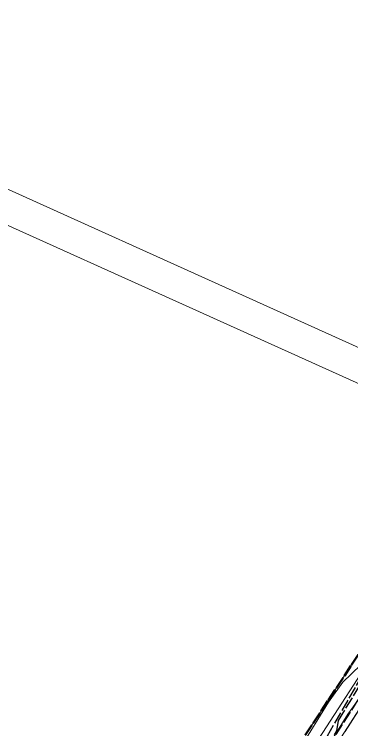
# Model space of a CAD drawing. Header units: metres. Extents: x 105014 to 106600, y 111320 to 118425.
# Drawn here: x 105763.8 to 105799.2, y 114250.3 to 114325.5 of the extents above; entities that cross this region are included whole.
import ezdxf

# ---------------------------------------------------------------- set-up
doc = ezdxf.new("R2010")
doc.units = ezdxf.units.M
doc.linetypes.add('DASHDOT', pattern=[3.556, 2.54, -0.508, 0, -0.508])
doc.linetypes.add('DASHED', pattern=[1.524, 1.27, -0.254])
for name, color, linetype, lineweight in [('00-BASE-LIMITE', 7, 'DASHED', 50), ('00-BASE-UE', 42, 'DASHED', 25), ('10-PAV-CICLORUTA', 76, 'CONTINUOUS', 18), ('20-EP-ZONA-DURA', 253, 'CONTINUOUS', 13), ('30-RED-ENEL-PROY', 1, 'DASHED', 25), ('30-RED-ETB-EXIST', 145, 'CONTINUOUS', 13), ('30-RED-MOVISTAR-PROY', 4, 'DASHED', 25), ('30-RED-VANTI-EXIST', 52, 'CONTINUOUS', 13), ('30-RED-VANTI-RETIRO', 8, 'DASHDOT', 13), ('35-RH-ACUE-MENOR-EXIST', 151, 'CONTINUOUS', 13), ('35-RH-ACUE-MENOR-PROY', 5, 'DASHED', 25)]:
    doc.layers.add(name, color=color, linetype=linetype, lineweight=lineweight)

msp = doc.modelspace()

# ---------------------------------------------------------------- linework, layer by layer
at = {"layer": '00-BASE-LIMITE'}
msp.add_lwpolyline([(105794.3035, 114249.6883), (105796.7521, 114253.3851), (105799.1823, 114257.0765), (105801.5785, 114260.7383)], dxfattribs=at)
at = {"layer": '00-BASE-UE'}
msp.add_lwpolyline([(105794.3035, 114249.6883), (105796.7521, 114253.3851), (105799.1823, 114257.0765), (105801.5785, 114260.7383)], dxfattribs=at)
at = {"layer": '10-PAV-CICLORUTA'}
msp.add_lwpolyline([(105810.1861, 114263.2709), (105809.9407, 114262.8385), (105808.3694, 114260.552), (105806.4311, 114258.5671), (105804.1825, 114256.9421), (105803.4605, 114256.5093), (105801.6694, 114255.231), (105800.1043, 114253.6842), (105798.8049, 114251.9083), (105786.9019, 114232.5751), (105784.8583, 114233.8337), (105796.7613, 114253.1667), (105798.2866, 114255.2514), (105800.1239, 114257.0671), (105802.2265, 114258.5677), (105802.9485, 114259.0005), (105804.8639, 114260.3848), (105806.5151, 114262.0757), (105807.8535, 114264.0235), (105808.0989, 114264.4557), (105810.1861, 114263.2709)], close=True, dxfattribs=at)
at = {"layer": '20-EP-ZONA-DURA'}
for points in [[(105794.3035, 114249.6883), (105796.7521, 114253.3851), (105799.1823, 114257.0765), (105801.5785, 114260.7383)], [(105800.1239, 114257.0671), (105798.2866, 114255.2514), (105796.7613, 114253.1667), (105784.8583, 114233.8337)], [(105795.3427, 114246.2849), (105798.8049, 114251.9083), (105800.0254, 114253.5912)]]:
    msp.add_lwpolyline(points, dxfattribs=at)
at = {"layer": '30-RED-ENEL-PROY'}
msp.add_lwpolyline([(105795.8995, 114248.3177), (105806.2477, 114266.2079)], dxfattribs=at)
at = {"layer": '30-RED-ETB-EXIST'}
msp.add_lwpolyline([(105783.986, 114231.195), (105784.299, 114231.638), (105813.266, 114276.36), (105813.668, 114277.385)], dxfattribs=at)
at = {"layer": '30-RED-MOVISTAR-PROY'}
msp.add_lwpolyline([(105782.7739, 114228.5998), (105795.0511, 114246.8065), (105795.8671, 114247.0817), (105797.6347, 114250.1341), (105797.8005, 114251.2333), (105806.0923, 114264.6463), (105807.2033, 114265.8813), (105809.4817, 114269.7463), (105809.9875, 114270.9497), (105815.4949, 114282.5441), (105817.1089, 114284.9623), (105818.7067, 114288.9301), (105818.3863, 114289.4447), (105824.7121, 114311.0693)], dxfattribs=at)
at = {"layer": '30-RED-VANTI-EXIST'}
msp.add_lwpolyline([(105808.7619, 114266.0568), (105808.1929, 114265.1793), (105801.8391, 114255.3127), (105796.2531, 114246.5773), (105786.7139, 114232.1499), (105779.0649, 114220.5343), (105770.7219, 114208.0213), (105764.3365, 114198.8907), (105756.9585, 114188.1721), (105751.2637, 114180.0267), (105742.1703, 114166.7267), (105733.1385, 114153.5233), (105727.0815, 114143.5359), (105725.3035, 114140.4653), (105720.4425, 114129.0469), (105716.3705, 114119.5965), (105712.6007, 114110.7433), (105710.7163, 114106.4297), (105702.8649, 114104.4589), (105698.3719, 114106.3333)], dxfattribs=at)
at = {"layer": '30-RED-VANTI-RETIRO'}
msp.add_lwpolyline([(105808.7619, 114266.0568), (105808.1929, 114265.1793), (105801.8391, 114255.3127), (105796.2531, 114246.5773), (105786.7139, 114232.1499), (105779.0649, 114220.5343), (105770.7219, 114208.0213), (105764.3365, 114198.8907), (105756.9585, 114188.1721), (105751.2637, 114180.0267), (105742.1703, 114166.7267), (105733.1385, 114153.5233), (105727.0815, 114143.5359), (105725.3035, 114140.4653), (105720.4425, 114129.0469), (105716.3705, 114119.5965), (105712.6007, 114110.7433), (105710.7163, 114106.4297), (105702.8649, 114104.4589), (105698.3719, 114106.3333)], dxfattribs=at)
at = {"layer": '35-RH-ACUE-MENOR-EXIST'}
for points in [[(105817.36, 114282.57), (105732.46, 114320.91)], [(105817.36, 114282.57), (105732.46, 114320.91)], [(105726.32, 114319.85), (105816.1186, 114279.3534), (105829.32, 114273.45), (105830.29, 114273.05), (105831.9367, 114272.5249)]]:
    msp.add_lwpolyline(points, dxfattribs=at)
at = {"layer": '35-RH-ACUE-MENOR-PROY'}
msp.add_lwpolyline([(105827.5546, 114329.1973), (105826.9627, 114318.5946), (105820.0398, 114294.5567), (105815.3156, 114281.7554), (105811.148, 114270.4623), (105806.5585, 114262.5708), (105804.7677, 114261.1074), (105767.9696, 114203.3828), (105709.3165, 114111.3746)], dxfattribs=at)

doc.saveas('drawing.dxf')
